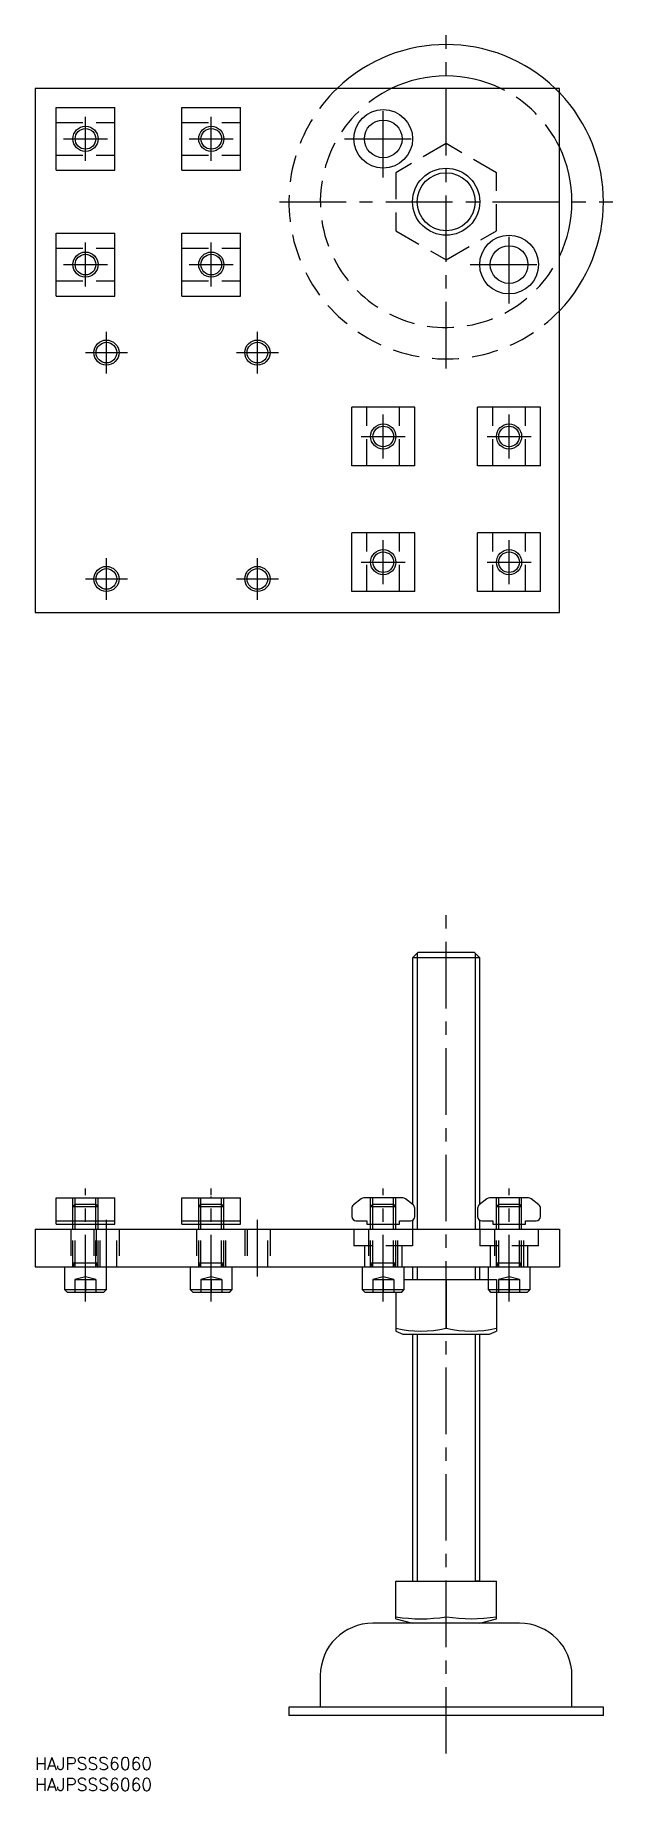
# Model space of a CAD drawing. Extents: x 0 to 138, y -8 to 411.
import ezdxf

# ---------------------------------------------------------------- set-up
doc = ezdxf.new("R2010")
doc.units = 0
doc.header["$LTSCALE"] = 0.5
doc.linetypes.add('CENTER', pattern=[50.8, 31.75, -6.35, 6.35, -6.35])
doc.linetypes.add('DASHED', pattern=[19.05, 12.7, -6.35])
for name, color, linetype in [('MSM_CENTER', 1, 'CENTER'), ('MSM_CONTINUOUS', 7, 'CONTINUOUS'), ('MSM_DASHED', 4, 'DASHED'), ('MSM_NARROW', 5, 'CONTINUOUS'), ('MSM_PART_NUMBER', 7, 'CONTINUOUS')]:
    doc.layers.add(name, color=color, linetype=linetype)
doc.styles.get("Standard").update_dxf_attribs({"font": 'txt.shx', "height": 3, "bigfont": 'bigfont.shx'})

# ---------------------------------------------------------------- blocks, each defined once
blk = doc.blocks.new('*U43')
at = {"layer": 'MSM_PART_NUMBER'}
blk.add_text('HAJPSSS6060', height=3, dxfattribs=at).set_placement((0, -3))
blk = doc.blocks.new('*U44')
at = {"layer": 'MSM_PART_NUMBER'}
blk.add_text('HAJPSSS6060', height=3, dxfattribs=at).set_placement((0, -8))

msp = doc.modelspace()

# ---------------------------------------------------------------- linework, layer by layer
at = {"layer": 'MSM_CENTER'}
for p, q in [((98, 331.39), (98, 410.89)), ((83, 376.89), (83, 395.39)), ((12, 380.89), (12, 391.39)), ((42, 380.89), (42, 391.39)), ((6.75, 386.14), (17.25, 386.14)), ((36.75, 386.14), (47.25, 386.14)), ((73.75, 386.14), (92.25, 386.14)), ((58.25, 371.14), (137.75, 371.14)), ((113, 346.89), (113, 365.39)), ((12, 350.89), (12, 361.39)), ((42, 350.89), (42, 361.39)), ((6.75, 356.14), (17.25, 356.14)), ((36.75, 356.14), (47.25, 356.14)), ((103.75, 356.14), (122.25, 356.14)), ((17, 330.14), (17, 340.14)), ((53, 330.14), (53, 340.14)), ((12, 335.14), (22, 335.14)), ((48, 335.14), (58, 335.14)), ((83, 309.89), (83, 320.39)), ((113, 309.89), (113, 320.39)), ((77.75, 315.14), (88.25, 315.14)), ((107.75, 315.14), (118.25, 315.14)), ((83, 279.89), (83, 290.39)), ((113, 279.89), (113, 290.39)), ((17, 276.14), (17, 286.14)), ((53, 276.14), (53, 286.14)), ((77.75, 285.14), (88.25, 285.14)), ((107.75, 285.14), (118.25, 285.14)), ((12, 281.14), (22, 281.14)), ((48, 281.14), (58, 281.14)), ((98, 0.9), (98, 201.1)), ((12, 108.75), (12, 135.75)), ((42, 108.75), (42, 135.75)), ((83, 108.75), (83, 135.75)), ((113, 108.75), (113, 135.75)), ((42, 133.5), (42, 133.81)), ((17, 114.75), (17, 128.25)), ((53, 114.75), (53, 128.25))]:
    msp.add_line(p, q, dxfattribs=at)
at = {"layer": 'MSM_CONTINUOUS'}
for p, q in [((0, 398.14), (0, 273.14)), ((125, 398.14), (0, 398.14)), ((125, 273.14), (125, 398.14)), ((5, 393.64), (19, 393.64)), ((5, 378.64), (5, 393.64)), ((19, 378.64), (19, 393.64)), ((35, 393.64), (49, 393.64)), ((35, 378.64), (35, 393.64)), ((49, 378.64), (49, 393.64)), ((5, 378.64), (19, 378.64)), ((35, 378.64), (49, 378.64)), ((5, 363.64), (19, 363.64)), ((5, 348.64), (5, 363.64)), ((19, 348.64), (19, 363.64)), ((35, 363.64), (49, 363.64)), ((35, 348.64), (35, 363.64)), ((49, 348.64), (49, 363.64)), ((5, 348.64), (19, 348.64)), ((35, 348.64), (49, 348.64)), ((75.5, 308.14), (75.5, 322.14)), ((90.5, 322.14), (75.5, 322.14)), ((90.5, 308.14), (90.5, 322.14)), ((105.5, 308.14), (105.5, 322.14)), ((120.5, 322.14), (105.5, 322.14)), ((120.5, 308.14), (120.5, 322.14)), ((90.5, 308.14), (75.5, 308.14)), ((120.5, 308.14), (105.5, 308.14)), ((75.5, 278.14), (75.5, 292.14)), ((90.5, 292.14), (75.5, 292.14)), ((90.5, 278.14), (90.5, 292.14)), ((105.5, 278.14), (105.5, 292.14)), ((120.5, 292.14), (105.5, 292.14)), ((120.5, 278.14), (120.5, 292.14)), ((90.5, 278.14), (75.5, 278.14)), ((120.5, 278.14), (105.5, 278.14)), ((0, 273.14), (125, 273.14)), ((91.23, 192), (90, 190.77)), ((106, 190.77), (90, 190.77)), ((90, 190.77), (90, 131.9)), ((104.77, 192), (91.23, 192)), ((106, 190.77), (104.77, 192)), ((106, 131.9), (106, 190.77)), ((5, 127.2), (5, 133.5)), ((5, 133.5), (19, 133.5)), ((19, 127.2), (19, 133.5)), ((35, 127.2), (35, 133.5)), ((35, 133.5), (49, 133.5)), ((49, 127.2), (49, 133.5)), ((75.5, 131.02), (75.5, 129)), ((77.73, 133.28), (75.88, 131.8)), ((87.65, 133.5), (78.35, 133.5)), ((90.12, 131.8), (88.27, 133.28)), ((90.5, 129), (90.5, 131.02)), ((105.5, 131.02), (105.5, 129)), ((107.73, 133.28), (105.88, 131.8)), ((117.65, 133.5), (108.35, 133.5)), ((120.12, 131.8), (118.27, 133.28)), ((120.5, 129), (120.5, 131.02)), ((0, 126), (0, 117)), ((0, 126), (125, 126)), ((5, 128), (19, 128)), ((5, 127.2), (19, 127.2)), ((9, 126), (9, 127.2)), ((15, 126), (15, 127.2)), ((35, 128), (49, 128)), ((35, 127.2), (49, 127.2)), ((39, 126), (39, 127.2)), ((45, 126), (45, 127.2)), ((76.5, 128), (79.1, 128)), ((79.1, 128), (79.1, 127.2)), ((79.1, 127.2), (86.9, 127.2)), ((80, 126), (80, 127.2)), ((86, 126), (86, 127.2)), ((86.9, 127.2), (86.9, 128)), ((86.9, 128), (89.5, 128)), ((90, 128.13), (90, 126)), ((106, 126), (106, 128.13)), ((106.5, 128), (109.1, 128)), ((109.1, 128), (109.1, 127.2)), ((109.1, 127.2), (116.9, 127.2)), ((110, 126), (110, 127.2)), ((116, 126), (116, 127.2)), ((116.9, 128), (119.5, 128)), ((116.9, 127.2), (116.9, 128)), ((125, 126), (125, 117)), ((0, 117), (125, 117)), ((7, 117), (7, 111.6)), ((17, 111.6), (17, 117)), ((37, 117), (37, 111.6)), ((47, 111.6), (47, 117)), ((78, 117), (78, 111.6)), ((88, 111.6), (88, 117)), ((88, 114), (108, 114)), ((90, 117), (90, 114)), ((98, 114), (98, 102.39)), ((106, 114), (106, 117)), ((108, 117), (108, 111.6)), ((118, 111.6), (118, 117)), ((7, 111.6), (7.6, 111)), ((7, 111.6), (17, 111.6)), ((7.6, 111), (16.4, 111)), ((16.4, 111), (17, 111.6)), ((37, 111.6), (37.6, 111)), ((37, 111.6), (47, 111.6)), ((37.6, 111), (46.4, 111)), ((46.4, 111), (47, 111.6)), ((78, 111.6), (78.6, 111)), ((78, 111.6), (88, 111.6)), ((78.6, 111), (87.4, 111)), ((86, 111), (86, 101.66)), ((87.4, 111), (88, 111.6)), ((108, 111.6), (108.6, 111)), ((108, 111.6), (118, 111.6)), ((108.6, 111), (117.4, 111)), ((110, 111), (110, 101.66)), ((117.4, 111), (118, 111.6)), ((86, 101.66), (87.67, 101)), ((87.67, 101), (108.33, 101)), ((90, 101), (90, 42)), ((106, 42), (106, 101)), ((108.33, 101), (110, 101.66)), ((86, 42), (110, 42)), ((86, 33.05), (86, 42)), ((98, 33.54), (98, 42)), ((110, 33.05), (110, 42)), ((115.5, 32), (80.5, 32)), ((86, 33.05), (90, 32)), ((106, 32), (110, 33.05)), ((68, 19.5), (68, 12)), ((128, 12), (128, 19.5)), ((135.5, 12), (60.5, 12)), ((60.5, 12), (60.5, 10)), ((135.5, 10), (60.5, 10)), ((135.5, 10), (135.5, 12))]:
    msp.add_line(p, q, dxfattribs=at)
for centre, radius in [((83, 386.14), 7), ((83, 386.14), 4.5), ((12, 386.14), 3), ((42, 386.14), 3), ((98, 371.14), 8), ((113, 356.14), 7), ((113, 356.14), 4.5), ((12, 356.14), 3), ((42, 356.14), 3), ((17, 335.14), 2.46), ((53, 335.14), 2.46), ((83, 315.14), 3), ((113, 315.14), 3), ((83, 285.14), 3), ((113, 285.14), 3), ((17, 281.14), 2.46), ((53, 281.14), 2.46)]:
    msp.add_circle(centre, radius, dxfattribs=at)
for centre, radius, start, end in [((98, 371.14), 37.5, 46.0545, 133.9455), ((98, 371.14), 30, 64.1581, 115.8419), ((98, 371.14), 37.5, 316.0545, 43.9455), ((98, 371.14), 30, 334.1581, 25.8419), ((76.5, 131.02), 1, 128.6598, 180), ((78.35, 132.5), 1, 90, 128.6598), ((87.65, 132.5), 1, 51.3402, 90), ((89.5, 131.02), 1, 0, 51.3402), ((106.5, 131.02), 1, 128.6598, 180), ((108.35, 132.5), 1, 90, 128.6598), ((117.65, 132.5), 1, 51.3402, 90), ((119.5, 131.02), 1, 0, 51.3402), ((76.5, 129), 1, 180, 270), ((89.5, 129), 1, 270, 0), ((106.5, 129), 1, 180, 270), ((119.5, 129), 1, 270, 0), ((92, 127.89), 26.2, 256.7599, 283.2401), ((104, 127.85), 26.15, 256.7351, 283.2649), ((92, 70.06), 37.01, 260.67, 279.33), ((104, 72.1), 39.02, 261.155, 278.845), ((80.5, 19.5), 12.5, 90, 180), ((115.5, 19.5), 12.5, 360, 90)]:
    msp.add_arc(centre, radius, start, end, dxfattribs=at)
at = {"layer": 'MSM_DASHED'}
for p, q in [((5, 390.04), (19, 390.04)), ((35, 390.04), (49, 390.04)), ((5, 382.24), (19, 382.24)), ((35, 382.24), (49, 382.24)), ((98, 385), (86, 378.07)), ((110, 378.07), (98, 385)), ((86, 378.07), (86, 364.22)), ((110, 364.22), (110, 378.07)), ((86, 364.22), (98, 357.29)), ((98, 357.29), (110, 364.22)), ((5, 360.04), (19, 360.04)), ((35, 360.04), (49, 360.04)), ((5, 352.24), (19, 352.24)), ((35, 352.24), (49, 352.24)), ((79.1, 308.14), (79.1, 322.14)), ((86.9, 308.14), (86.9, 322.14)), ((109.1, 308.14), (109.1, 322.14)), ((116.9, 308.14), (116.9, 322.14)), ((79.1, 278.14), (79.1, 292.14)), ((86.9, 278.14), (86.9, 292.14)), ((109.1, 278.14), (109.1, 292.14)), ((116.9, 278.14), (116.9, 292.14)), ((9, 127.2), (9, 133.5)), ((9.54, 132), (9, 131.46)), ((9, 131.46), (15, 131.46)), ((9.54, 127.2), (9.54, 133.5)), ((9.54, 132), (14.46, 132)), ((14.46, 127.2), (14.46, 133.5)), ((15, 131.46), (14.46, 132)), ((15, 127.2), (15, 133.5)), ((39, 127.2), (39, 133.5)), ((39.54, 132), (39, 131.46)), ((39, 131.46), (45, 131.46)), ((39.54, 127.2), (39.54, 133.5)), ((39.54, 132), (44.46, 132)), ((44.46, 127.2), (44.46, 133.5)), ((45, 131.46), (44.46, 132)), ((45, 127.2), (45, 133.5)), ((80, 127.2), (80, 133.5)), ((80.54, 132), (80, 131.46)), ((80, 131.46), (86, 131.46)), ((80.54, 127.2), (80.54, 133.5)), ((80.54, 132), (85.46, 132)), ((85.46, 127.2), (85.46, 133.5)), ((86, 131.46), (85.46, 132)), ((86, 127.2), (86, 133.5)), ((110, 127.2), (110, 133.5)), ((110.54, 132), (110, 131.46)), ((110, 131.46), (116, 131.46)), ((110.54, 127.2), (110.54, 133.5)), ((110.54, 132), (115.46, 132)), ((115.46, 127.2), (115.46, 133.5)), ((116, 131.46), (115.46, 132)), ((116, 127.2), (116, 133.5)), ((8.5, 126), (8.5, 117)), ((9, 117), (9, 126)), ((9.54, 117), (9.54, 126)), ((14, 126), (14, 117)), ((14.46, 117), (14.46, 126)), ((14.54, 126), (14.54, 117)), ((15, 117), (15, 126)), ((15.5, 117), (15.5, 126)), ((19.46, 117), (19.46, 126)), ((20, 126), (20, 117)), ((38.5, 126), (38.5, 117)), ((39, 117), (39, 126)), ((39.54, 117), (39.54, 126)), ((44.46, 117), (44.46, 126)), ((45, 117), (45, 126)), ((45.5, 117), (45.5, 126)), ((50, 126), (50, 117)), ((50.54, 126), (50.54, 117)), ((55.46, 117), (55.46, 126)), ((56, 126), (56, 117)), ((76, 126), (76, 122)), ((79.5, 126), (79.5, 117)), ((80, 117), (80, 126)), ((80.54, 117), (80.54, 126)), ((85.46, 117), (85.46, 126)), ((86, 117), (86, 126)), ((86.5, 117), (86.5, 126)), ((90, 126), (90, 122)), ((106, 126), (106, 122)), ((109.5, 126), (109.5, 117)), ((110, 117), (110, 126)), ((110.54, 117), (110.54, 126)), ((115.46, 117), (115.46, 126)), ((116, 117), (116, 126)), ((116.5, 117), (116.5, 126)), ((120, 122), (120, 126)), ((90, 122), (76, 122)), ((78.5, 122), (78.5, 117)), ((87.5, 117), (87.5, 122)), ((120, 122), (106, 122)), ((108.5, 122), (108.5, 117)), ((117.5, 117), (117.5, 122)), ((9, 118), (15, 118)), ((9, 117), (9.54, 118)), ((15, 117), (14.46, 118)), ((39, 118), (45, 118)), ((39, 117), (39.54, 118)), ((45, 117), (44.46, 118)), ((80, 118), (86, 118)), ((80, 117), (80.54, 118)), ((86, 117), (85.46, 118)), ((110, 118), (116, 118)), ((110, 117), (110.54, 118)), ((116, 117), (115.46, 118)), ((12, 114.67), (9.5, 114)), ((9.5, 114), (9.5, 111)), ((9.5, 114), (14.5, 114)), ((14.5, 114), (12, 114.67)), ((12, 114), (12, 111)), ((14.5, 114), (14.5, 111)), ((42, 114.67), (39.5, 114)), ((39.5, 114), (39.5, 111)), ((39.5, 114), (44.5, 114)), ((44.5, 114), (42, 114.67)), ((42, 114), (42, 111)), ((44.5, 114), (44.5, 111)), ((83, 114.67), (80.5, 114)), ((80.5, 114), (80.5, 111)), ((80.5, 114), (85.5, 114)), ((85.5, 114), (83, 114.67)), ((83, 114), (83, 111)), ((85.5, 114), (85.5, 111)), ((108, 114), (110, 114)), ((110, 114), (110, 111)), ((113, 114.67), (110.5, 114)), ((110.5, 114), (110.5, 111)), ((110.5, 114), (115.5, 114)), ((115.5, 114), (113, 114.67)), ((113, 114), (113, 111)), ((115.5, 114), (115.5, 111))]:
    msp.add_line(p, q, dxfattribs=at)
for radius, start, end in [(37.5, 133.9455, 316.0545), (30, 115.8419, 334.1581), (30, 25.8419, 64.1581), (37.5, 43.9455, 46.0545)]:
    msp.add_arc((98, 371.14), radius, start, end, dxfattribs=at)
at = {"layer": 'MSM_NARROW'}
for p, q in [((91.08, 191.86), (91.08, 126)), ((104.92, 191.86), (104.92, 126)), ((9.54, 126), (9.54, 127.2)), ((14.46, 126), (14.46, 127.2)), ((39.54, 126), (39.54, 127.2)), ((44.46, 126), (44.46, 127.2)), ((80.54, 126), (80.54, 127.2)), ((85.46, 126), (85.46, 127.2)), ((110.54, 126), (110.54, 127.2)), ((115.46, 126), (115.46, 127.2)), ((91.08, 117), (91.08, 114)), ((104.92, 117), (104.92, 114)), ((91.08, 101), (91.08, 42)), ((104.92, 101), (104.92, 42)), ((90, 42), (91.08, 42)), ((106, 42), (104.92, 42))]:
    msp.add_line(p, q, dxfattribs=at)
for centre, radius in [((12, 386.14), 2.46), ((42, 386.14), 2.46), ((98, 371.14), 6.92), ((12, 356.14), 2.46), ((42, 356.14), 2.46), ((17, 335.14), 3), ((53, 335.14), 3), ((83, 315.14), 2.46), ((113, 315.14), 2.46), ((83, 285.14), 2.46), ((113, 285.14), 2.46), ((17, 281.14), 3), ((53, 281.14), 3)]:
    msp.add_circle(centre, radius, dxfattribs=at)

# ---------------------------------------------------------------- block references
at = {"layer": 'MSM_CONTINUOUS'}
for name in ['*U43', '*U44']:
    msp.add_blockref(name, (0, 0), dxfattribs=at)

doc.saveas('drawing.dxf')
